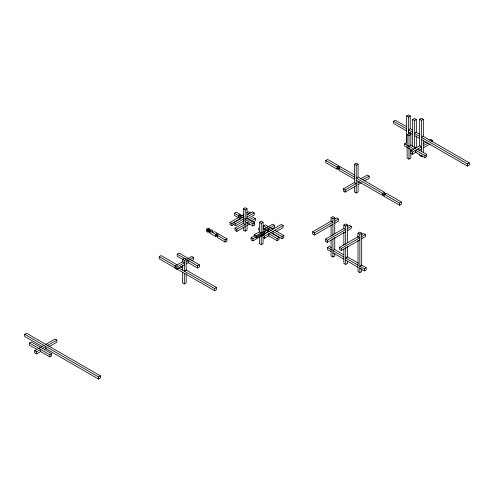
<?xml version="1.0" encoding="UTF-8"?>
<svg xmlns="http://www.w3.org/2000/svg" width="494" height="494" viewBox="0 0 494 494"><rect width="100%" height="100%" fill="white"/><g stroke="black" fill="none" stroke-linecap="round" stroke-linejoin="round"><path stroke-width="0.74" d="M41.934 346.374L24.7 336.426L24.7 334.29L26.546 333.228L100.406 375.866L100.406 377.996L98.559 379.065L45.769 348.591L45.769 346.455L42.453 348.369M186.176 270.731L186.176 259.381L184.324 260.449L184.324 271.107L186.176 270.039L216.471 287.533L216.471 289.663L214.624 290.731L159.235 258.751L159.235 256.621L161.081 255.552L177.686 265.142M210.178 232.341L208.95 231.63L208.023 232.161L206.659 231.371L206.659 229.241L208.505 228.172L209.116 228.531L209.116 229.593L207.27 230.661L207.27 229.593L209.116 228.531M234.415 213.217L236.262 212.148L240.177 214.408L240.177 215.477L238.33 216.539L238.33 215.477L234.415 213.217L234.415 215.347L240.794 219.027M339.261 169.356L338.032 168.645L337.106 169.183L325.744 162.619L325.744 160.488L327.59 159.42L354.729 175.092M406.556 130.929L393.595 123.444L393.595 121.314L395.441 120.246L406.753 126.779M243.344 224.004L243.344 208.777L245.191 207.708L247.037 208.777L247.037 218.367L245.191 219.435L252.879 223.875L254.725 222.806L254.725 224.943L252.879 226.005L245.191 221.565M406.556 142.945L406.556 116.004L408.402 114.935L410.248 116.004L410.248 128.792L408.402 129.86L412.638 132.306M207.27 230.661L208.023 231.093L208.95 230.562L215.557 234.378L216.483 233.847L218.329 234.909L217.403 235.447L217.403 237.577L225.122 242.035L226.968 240.967L226.968 238.837L214.482 231.624L213.556 232.161L211.71 231.093L212.636 230.562L212.636 231.982M243.344 208.777L245.191 209.839L247.037 208.777M406.556 116.004L408.402 117.066L410.248 116.004M238.33 215.477L240.177 214.408M233.786 224.498L231.871 225.604L230.025 224.535L230.025 222.405L238.596 217.453M238.33 216.539L240.177 217.607L240.177 216.539L243.869 214.408M246.512 212.889L248.488 211.747L250.335 212.809L247.037 214.711M183.132 259.702L177.198 256.275L177.198 254.144L179.044 253.076L199.354 264.803L199.354 266.933L197.507 268.001L188.276 262.672L188.276 260.542M230.025 222.405L231.871 223.473L240.442 218.521M244.024 219.824L244.024 220.892L235.712 225.69L233.866 224.622L233.866 222.491L244.024 216.625L242.023 215.477M247.056 214.878L252.329 211.827L254.175 212.895L254.175 215.026L247.148 219.089M412.638 146.459L412.638 119.511L414.485 118.449L416.331 119.511L416.331 132.306L414.485 133.374L419.653 136.35M233.866 222.491L235.712 223.554L244.283 218.607M246.92 217.082L254.175 212.895M412.638 119.511L414.485 120.579L416.331 119.511M36.778 349.363L29.529 345.17L29.529 343.04L31.375 341.978L51.685 353.698L51.685 355.834L49.838 356.896L40.607 351.567L40.607 349.437L36.537 351.784L34.691 350.721L34.691 352.852L36.537 353.92L40.465 351.648M209.116 229.593L210.796 230.562L209.87 231.093L209.87 233.23L215.557 236.509L216.483 235.978L217.712 236.688M416.22 152.016L412.268 154.301L410.421 153.233L410.421 151.102L412.268 152.164L421.499 146.835L419.653 145.767L419.653 119.295L421.499 118.233L423.346 119.295L423.346 136.35L421.499 137.418L467.454 163.952L469.3 162.884L469.3 165.021L467.454 166.083L421.499 139.549M325.744 160.488L337.106 167.046L338.032 166.515L339.878 167.583L338.952 168.114L338.952 170.245L354.383 179.155M419.653 119.295L421.499 120.363L423.346 119.295M245.191 226.579L236.879 231.377L235.033 230.309L235.033 228.179L243.61 223.232M248.883 220.182L253.496 217.521L255.342 218.583L255.342 220.719L252.786 222.195M184.324 264.951L176.938 269.211L175.092 268.149L175.092 266.019L176.938 267.081L184.324 262.82L182.477 261.752L182.477 259.381L184.324 258.313L186.176 259.381M235.033 228.179L236.879 229.247L245.191 224.449L243.344 223.381M247.037 223.381L248.315 222.646M250.872 221.17L255.342 218.583M175.092 266.019L183.095 261.4M185.732 259.875L191.715 256.423L193.562 257.485L193.562 259.622L191.715 260.684M247.037 225.517L249.594 224.041M354.383 183.126L354.383 164.23L356.23 163.162L358.076 164.23L358.076 177.025L384.517 192.29L384.517 193.358L382.671 194.42L382.671 193.358L356.23 178.087L358.076 177.025M186.176 261.752L193.562 257.485M410.835 153.498L410.835 158.068L408.989 159.136L407.142 158.068L407.142 134.615L408.989 133.547L410.835 134.615L410.835 145.273L408.989 146.341M217.403 235.447L225.122 239.899L226.968 238.837M34.691 350.721L43.923 345.392M45.769 344.324L55.001 338.995L56.847 340.057L56.847 342.194L48.986 346.732M354.383 164.23L356.23 165.299L358.076 164.23M186.176 263.882L188.634 262.462M407.142 134.615L408.989 135.683L410.835 134.615M259.387 232.161L259.387 222.263L261.233 221.195L263.08 222.263L263.08 231.853M243.344 227.042L243.344 230.093L245.191 231.161L247.037 230.093L247.037 221.979M47.615 345.392L56.847 340.057M259.387 222.263L261.233 223.325L263.08 222.263M44.398 349.382L46.362 348.245M412.453 150.472L404.592 145.934L404.592 143.803L406.439 142.735M264.84 228.821L263.524 228.061L263.524 225.925L265.371 224.863L272.954 229.241M177.198 254.144L197.507 265.871L199.354 264.803M254.182 236.28L254.182 234.86L259.387 231.853L261.233 232.921L261.233 223.325M263.104 229.704L272.645 224.196L274.491 225.264L274.491 227.394L271.935 228.87M264.79 234.063L252.922 240.918L251.076 239.849L251.076 237.719L254.91 235.502M29.529 343.04L49.838 354.766L51.685 353.698M254.182 234.86L256.028 235.922L274.491 225.264M251.076 237.719L252.922 238.781L264.79 231.933M266.772 230.791L268.748 229.648M267.464 231.458L268.742 230.717M268.594 235.718L277.165 240.664L279.011 239.602L279.011 237.466L277.165 238.534L268.853 233.736L268.853 235.866L264.642 238.299L262.796 237.231L262.796 235.101L281.259 224.443L283.105 225.505L283.105 227.641L276.078 231.698M356.23 185.707L345.152 192.104L343.305 191.036L343.305 188.906L354.643 182.36M360.639 178.896L367.308 175.043L369.154 176.111L369.154 178.241L364.591 180.878M415.102 147.941L416.331 147.231L416.331 135.943M410.421 151.102L420.246 145.427M422.864 143.915L426.143 142.019M429.416 140.129L430.731 139.376L432.577 140.438L432.577 141.858M262.796 235.101L264.642 236.169L283.105 225.505M343.305 188.906L345.152 189.968L356.23 183.577L354.383 182.508M358.076 182.508L359.379 181.755M362.639 179.872L369.154 176.111M423.346 145.767L427.958 143.106M431.256 141.204L432.577 140.438M182.477 272.175L182.477 282.834L184.324 283.902L186.176 282.834L186.176 273.756M358.076 184.639L361.336 182.761M418.856 150.491L421.499 148.966M423.346 147.904L429.941 144.094M259.387 236.725L259.387 243.579L261.233 244.647L263.08 243.579L263.08 237.676M354.383 186.559L354.383 191.95L356.23 193.012L358.076 191.95L358.076 181.415M272.954 233.501L272.954 231.371L281.988 236.589L283.834 235.521L283.834 237.651L281.988 238.719L272.756 233.39M419.653 154.011L419.653 155.542L421.499 156.61L422.728 155.894M415.67 152.331L415.67 150.201L424.902 155.53L426.748 154.461L426.748 156.598L424.902 157.66L415.071 151.985M332.913 224.338L314.45 234.996L312.603 233.934L312.603 231.803L314.45 232.865L332.913 222.207L331.066 221.139L331.066 217.607L332.913 216.545L334.759 217.607L334.759 233.6M331.066 217.607L332.913 218.675L334.759 217.607M312.603 231.803L331.27 221.022M334.605 219.095L336.605 217.94L338.452 219.009L338.452 221.139L334.759 223.269M178.587 267.791L214.624 288.601L216.471 287.533M382.671 193.358L384.517 192.29M334.759 221.139L338.452 219.009M382.671 194.42L384.517 195.488L384.517 194.42L386.364 193.358L401.443 202.065L401.443 204.195L399.597 205.257L356.23 180.224M345.695 231.717L327.232 242.375L325.385 241.313L325.385 239.176L327.232 240.245L345.695 229.587L343.849 228.518L343.849 224.986L345.695 223.918L347.541 224.986L347.541 242.498M343.849 224.986L345.695 226.054L347.541 224.986M325.385 239.176L344.052 228.401M347.387 226.474L349.388 225.32L351.234 226.388L351.234 228.518L347.541 230.649M347.541 228.518L351.234 226.388M24.7 334.29L98.559 376.934L100.406 375.866M384.517 194.42L399.597 203.127L401.443 202.065M331.066 251.724L327.417 249.612L327.417 247.482L329.263 246.413L331.246 247.556M357.996 237.404L357.996 233.156L359.842 232.087L361.688 233.156L361.688 265.136L359.842 266.204L364.344 268.804L366.19 267.736L366.19 269.866L364.344 270.934L359.842 268.335M357.996 233.156L359.842 234.224L361.688 233.156M359.842 239.886L341.379 250.544L339.532 249.482L339.532 247.346L358.199 236.57M361.534 234.644L363.535 233.489L365.381 234.557L365.381 236.688L361.688 238.818M339.532 247.346L341.379 248.414L359.842 237.756L357.996 236.688M361.688 236.688L365.381 234.557M331.066 240.01L331.066 255.985L332.913 257.053L334.759 255.985L334.759 253.854M343.849 248.908L343.849 263.364L345.695 264.432L347.541 263.364L347.541 261.233M357.996 240.065L357.996 271.533L359.842 272.595L361.688 271.533L361.688 268.687M410.082 128.699L412.743 130.231M416.072 132.151L419.4 134.078M422.722 135.998L469.3 162.884M393.595 121.314L406.556 128.792M408.402 131.991L412.638 134.436M414.485 135.504L419.653 138.487M410.397 145.02L415.67 148.07M417.516 149.132L426.748 154.461M404.592 143.803L413.824 149.132M384.517 193.358L385.746 194.068M338.952 168.114L354.383 177.025M333.882 249.081L343.775 254.793M347.072 256.695L358.28 263.166M361.577 265.074L366.19 267.736M327.417 247.482L331.647 249.921M343.849 256.966L332.913 250.656L334.759 249.587L334.759 237.404M357.996 265.136L345.695 258.035L347.541 256.966L347.541 246.308M332.913 252.786L343.849 259.097M345.695 260.165L357.996 267.266M274.8 230.303L283.834 235.521M263.524 225.925L271.107 230.303M246.5 218.058L254.725 222.806M268.137 230.723L269.458 231.488M263.074 228.265L268.853 231.606M270.7 232.668L279.011 237.466M240.177 215.477L241.412 216.187M240.177 216.539L242.177 217.693M267.007 232.668L264.339 231.13L264.339 233.261L256.028 238.059L256.028 235.922M263.975 233.051L265.297 233.81M212.636 230.562L210.963 229.593L210.036 230.124L210.036 231.192M206.659 229.241L207.27 229.593M182.477 259.381L184.324 260.449M180.341 266.674L182.335 267.822M159.235 256.621L175.253 265.865M467.454 163.952L467.454 166.083M424.902 155.53L424.902 157.66M423.346 139.969L423.346 152.578M421.499 120.363L421.499 151.979M421.499 155.067L421.499 156.61M414.485 120.579L414.485 148.299M412.268 152.164L412.268 154.301M410.835 149.694L410.835 151.213M410.248 132.429L410.248 134.689M408.989 135.683L408.989 159.136M408.402 117.066L408.402 134.004M399.597 203.127L399.597 205.257M364.344 268.804L364.344 270.934M359.842 234.224L359.842 272.595M356.23 165.299L356.23 193.012M345.695 226.054L345.695 244.474M345.695 247.543L345.695 264.432M345.152 189.968L345.152 192.104M343.849 232.174L343.849 245.104M341.379 248.414L341.379 250.544M338.032 166.515L338.032 168.645M337.106 167.046L337.106 169.183M332.913 218.675L332.913 235.558M332.913 238.633L332.913 257.053M331.066 224.795L331.066 236.206M327.232 240.245L327.232 242.375M314.45 232.865L314.45 234.996M281.988 236.589L281.988 238.719M277.165 238.534L277.165 240.664M264.642 236.169L264.642 238.299M263.08 233.989L263.08 235.465M261.233 235.051L261.233 244.647M258.702 227.876L258.702 230.006M252.879 223.875L252.879 226.005M252.922 238.781L252.922 240.918M245.191 209.839L245.191 231.161M236.879 229.247L236.879 231.377M235.712 223.554L235.712 225.69M231.871 223.473L231.871 225.604M225.122 239.899L225.122 242.035M216.483 233.847L216.483 235.978M215.557 234.378L215.557 236.509M214.624 288.601L214.624 290.731M208.95 230.562L208.95 231.63M208.023 231.093L208.023 232.161M197.507 265.871L197.507 268.001M184.324 273.238L184.324 283.902M182.477 265.426L182.477 270.039M176.938 267.081L176.938 269.211M98.559 376.934L98.559 379.065M49.838 354.766L49.838 356.896M36.537 351.784L36.537 353.92"/></g></svg>
